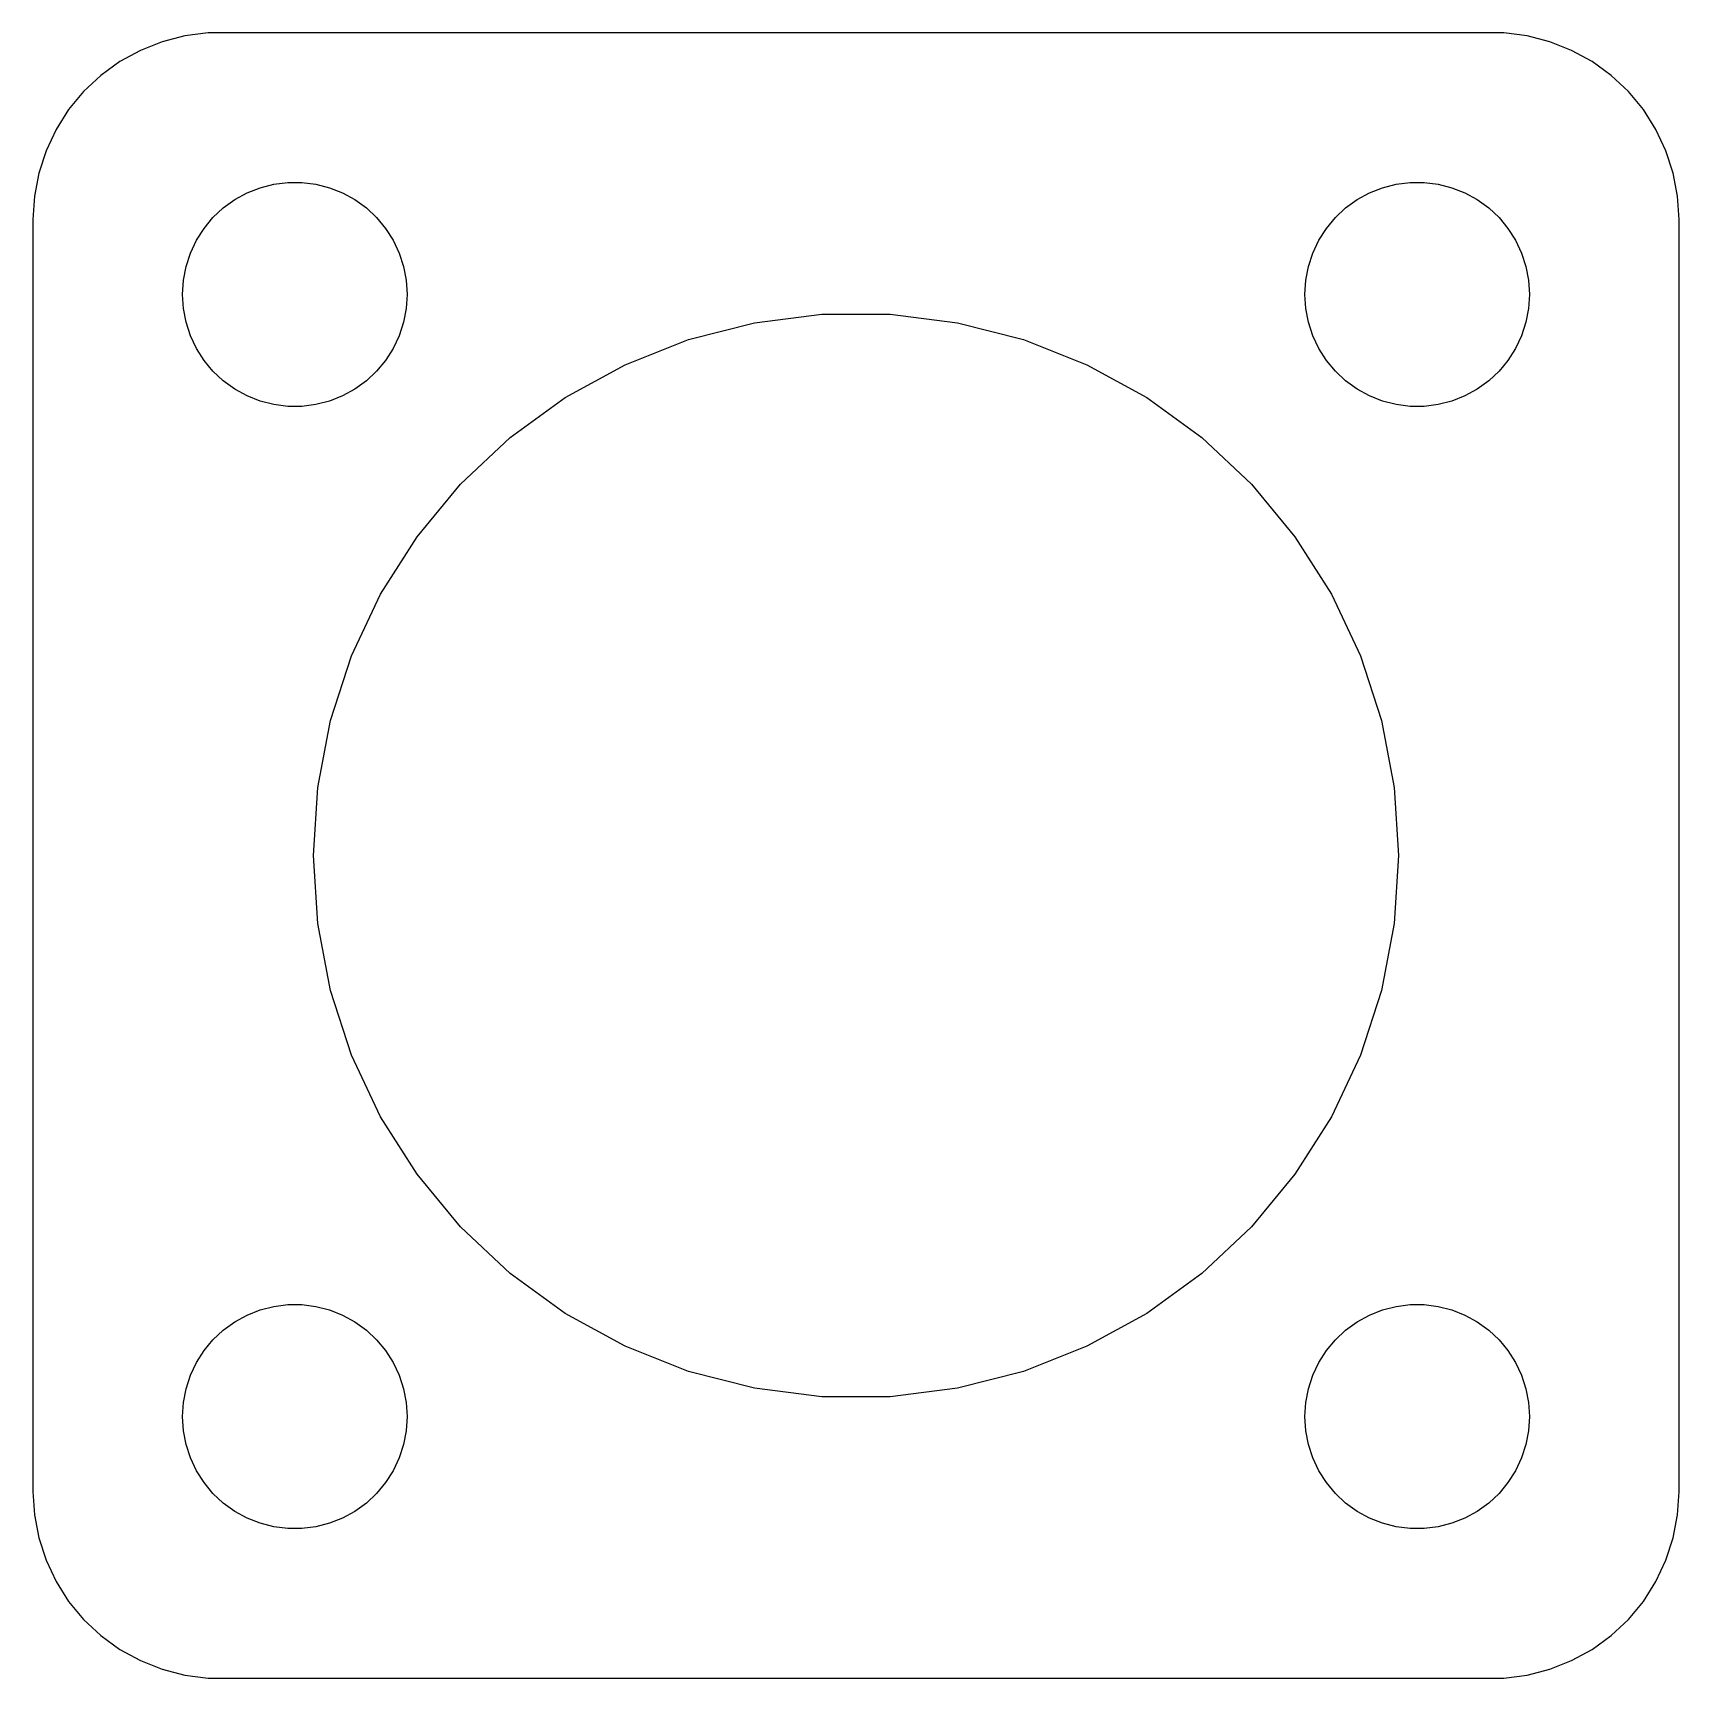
# Model space of a CAD drawing. Header units: metres. Extents: x -22 to 22, y 32 to 76.
import ezdxf

# ---------------------------------------------------------------- set-up
doc = ezdxf.new("R2010")
doc.units = ezdxf.units.M

msp = doc.modelspace()

# ---------------------------------------------------------------- linework, layer by layer
for p, q in [((-18.5451, 75.7553), (-19.1289, 75.5241)), ((-17.9369, 75.9114), (-18.5451, 75.7553)), ((-17.3139, 75.9901), (-17.9369, 75.9114)), ((17.3139, 75.9901), (-17.3139, 75.9901)), ((17.9369, 75.9114), (17.3139, 75.9901)), ((18.5451, 75.7553), (17.9369, 75.9114)), ((19.1289, 75.5241), (18.5451, 75.7553)), ((-19.1289, 75.5241), (-19.6791, 75.2216)), ((19.6791, 75.2216), (19.1289, 75.5241)), ((-20.1871, 74.8526), (-20.6448, 74.4227)), ((-19.6791, 75.2216), (-20.1871, 74.8526)), ((20.1871, 74.8526), (19.6791, 75.2216)), ((20.6448, 74.4227), (20.1871, 74.8526)), ((-20.6448, 74.4227), (-21.0451, 73.9389)), ((21.0451, 73.9389), (20.6448, 74.4227)), ((-21.0451, 73.9389), (-21.3815, 73.4088)), ((21.3815, 73.4088), (21.0451, 73.9389)), ((-21.3815, 73.4088), (-21.6489, 72.8406)), ((21.6489, 72.8406), (21.3815, 73.4088)), ((-21.6489, 72.8406), (-21.8429, 72.2434)), ((21.8429, 72.2434), (21.6489, 72.8406)), ((-21.8429, 72.2434), (-21.9606, 71.6267)), ((21.9606, 71.6267), (21.8429, 72.2434)), ((-16.2773, 71.7145), (-15.927, 71.8532)), ((-15.927, 71.8532), (-15.5621, 71.9469)), ((-15.5621, 71.9469), (-15.1884, 71.9941)), ((-15.1884, 71.9941), (-14.8116, 71.9941)), ((-14.8116, 71.9941), (-14.4379, 71.9469)), ((-14.4379, 71.9469), (-14.0729, 71.8532)), ((-14.0729, 71.8532), (-13.7227, 71.7145)), ((13.7227, 71.7145), (14.0729, 71.8532)), ((14.0729, 71.8532), (14.4379, 71.9469)), ((14.4379, 71.9469), (14.8116, 71.9941)), ((14.8116, 71.9941), (15.1884, 71.9941)), ((15.1884, 71.9941), (15.5621, 71.9469)), ((15.5621, 71.9469), (15.927, 71.8532)), ((15.927, 71.8532), (16.2773, 71.7145)), ((-21.9606, 71.6267), (-22, 71)), ((-17.1869, 71.0536), (-16.9123, 71.3115)), ((-16.9123, 71.3115), (-16.6075, 71.533)), ((-16.6075, 71.533), (-16.2773, 71.7145)), ((-13.7227, 71.7145), (-13.3925, 71.533)), ((-13.3925, 71.533), (-13.0877, 71.3115)), ((-13.0877, 71.3115), (-12.8131, 71.0536)), ((12.8131, 71.0536), (13.0877, 71.3115)), ((13.0877, 71.3115), (13.3925, 71.533)), ((13.3925, 71.533), (13.7227, 71.7145)), ((16.2773, 71.7145), (16.6075, 71.533)), ((16.6075, 71.533), (16.9123, 71.3115)), ((16.9123, 71.3115), (17.1869, 71.0536)), ((22, 71), (21.9606, 71.6267)), ((-22, 71), (-22, 37)), ((-17.427, 70.7634), (-17.1869, 71.0536)), ((-12.8131, 71.0536), (-12.5729, 70.7634)), ((12.5729, 70.7634), (12.8131, 71.0536)), ((17.1869, 71.0536), (17.427, 70.7634)), ((22, 37), (22, 71)), ((-17.7893, 70.1044), (-17.6289, 70.4453)), ((-17.6289, 70.4453), (-17.427, 70.7634)), ((-12.5729, 70.7634), (-12.3711, 70.4453)), ((-12.3711, 70.4453), (-12.2107, 70.1044)), ((12.2107, 70.1044), (12.3711, 70.4453)), ((12.3711, 70.4453), (12.5729, 70.7634)), ((17.427, 70.7634), (17.6289, 70.4453)), ((17.6289, 70.4453), (17.7893, 70.1044)), ((-17.9057, 69.7461), (-17.7893, 70.1044)), ((-12.2107, 70.1044), (-12.0942, 69.7461)), ((12.0942, 69.7461), (12.2107, 70.1044)), ((17.7893, 70.1044), (17.9057, 69.7461)), ((-17.9763, 69.376), (-17.9057, 69.7461)), ((-12.0942, 69.7461), (-12.0237, 69.376)), ((12.0237, 69.376), (12.0942, 69.7461)), ((17.9057, 69.7461), (17.9763, 69.376)), ((-18, 69), (-17.9763, 69.376)), ((-12.0237, 69.376), (-12, 69)), ((12, 69), (12.0237, 69.376)), ((17.9763, 69.376), (18, 69)), ((-17.9763, 68.624), (-18, 69)), ((-12, 69), (-12.0237, 68.624)), ((12.0237, 68.624), (12, 69)), ((18, 69), (17.9763, 68.624)), ((-17.9057, 68.2539), (-17.9763, 68.624)), ((-17.7893, 67.8956), (-17.9057, 68.2539)), ((-12.0942, 68.2539), (-12.2107, 67.8956)), ((-12.0237, 68.624), (-12.0942, 68.2539)), ((-4.48074, 67.7903), (-2.71703, 68.2432)), ((-2.71703, 68.2432), (-0.91046, 68.4714)), ((-0.91046, 68.4714), (0.91046, 68.4714)), ((0.91046, 68.4714), (2.71703, 68.2432)), ((2.71703, 68.2432), (4.48074, 67.7903)), ((12.0942, 68.2539), (12.0237, 68.624)), ((12.2107, 67.8956), (12.0942, 68.2539)), ((17.9057, 68.2539), (17.7893, 67.8956)), ((17.9763, 68.624), (17.9057, 68.2539)), ((-17.6289, 67.5547), (-17.7893, 67.8956)), ((-12.2107, 67.8956), (-12.3711, 67.5547)), ((-6.1738, 67.12), (-4.48074, 67.7903)), ((4.48074, 67.7903), (6.1738, 67.12)), ((12.3711, 67.5547), (12.2107, 67.8956)), ((17.7893, 67.8956), (17.6289, 67.5547)), ((-17.427, 67.2366), (-17.6289, 67.5547)), ((-12.3711, 67.5547), (-12.5729, 67.2366)), ((12.5729, 67.2366), (12.3711, 67.5547)), ((17.6289, 67.5547), (17.427, 67.2366)), ((-17.1869, 66.9464), (-17.427, 67.2366)), ((-16.9123, 66.6884), (-17.1869, 66.9464)), ((-12.8131, 66.9464), (-13.0877, 66.6884)), ((-12.5729, 67.2366), (-12.8131, 66.9464)), ((-7.76949, 66.2428), (-6.1738, 67.12)), ((6.1738, 67.12), (7.76949, 66.2428)), ((12.8131, 66.9464), (12.5729, 67.2366)), ((13.0877, 66.6884), (12.8131, 66.9464)), ((17.1869, 66.9464), (16.9123, 66.6884)), ((17.427, 67.2366), (17.1869, 66.9464)), ((-16.6075, 66.467), (-16.9123, 66.6884)), ((-16.2773, 66.2855), (-16.6075, 66.467)), ((-13.3925, 66.467), (-13.7227, 66.2855)), ((-13.0877, 66.6884), (-13.3925, 66.467)), ((13.3925, 66.467), (13.0877, 66.6884)), ((13.7227, 66.2855), (13.3925, 66.467)), ((16.6075, 66.467), (16.2773, 66.2855)), ((16.9123, 66.6884), (16.6075, 66.467)), ((-15.927, 66.1468), (-16.2773, 66.2855)), ((-15.5621, 66.0531), (-15.927, 66.1468)), ((-15.1884, 66.0059), (-15.5621, 66.0531)), ((-14.8116, 66.0059), (-15.1884, 66.0059)), ((-14.4379, 66.0531), (-14.8116, 66.0059)), ((-14.0729, 66.1468), (-14.4379, 66.0531)), ((-13.7227, 66.2855), (-14.0729, 66.1468)), ((-9.24265, 65.1724), (-7.76949, 66.2428)), ((7.76949, 66.2428), (9.24265, 65.1724)), ((14.0729, 66.1468), (13.7227, 66.2855)), ((14.4379, 66.0531), (14.0729, 66.1468)), ((14.8116, 66.0059), (14.4379, 66.0531)), ((15.1884, 66.0059), (14.8116, 66.0059)), ((15.5621, 66.0531), (15.1884, 66.0059)), ((15.927, 66.1468), (15.5621, 66.0531)), ((16.2773, 66.2855), (15.927, 66.1468)), ((-10.57, 63.9259), (-9.24265, 65.1724)), ((9.24265, 65.1724), (10.57, 63.9259)), ((-11.7307, 62.5229), (-10.57, 63.9259)), ((10.57, 63.9259), (11.7307, 62.5229)), ((-12.7064, 60.9854), (-11.7307, 62.5229)), ((11.7307, 62.5229), (12.7064, 60.9854)), ((-13.4818, 59.3378), (-12.7064, 60.9854)), ((12.7064, 60.9854), (13.4818, 59.3378)), ((-14.0444, 57.606), (-13.4818, 59.3378)), ((13.4818, 59.3378), (14.0444, 57.606)), ((-14.3857, 55.8173), (-14.0444, 57.606)), ((14.0444, 57.606), (14.3857, 55.8173)), ((-14.5, 54), (-14.3857, 55.8173)), ((14.3857, 55.8173), (14.5, 54)), ((-14.3857, 52.1827), (-14.5, 54)), ((14.5, 54), (14.3857, 52.1827)), ((-14.0444, 50.394), (-14.3857, 52.1827)), ((14.3857, 52.1827), (14.0444, 50.394)), ((-13.4818, 48.6622), (-14.0444, 50.394)), ((14.0444, 50.394), (13.4818, 48.6622)), ((-12.7064, 47.0146), (-13.4818, 48.6622)), ((13.4818, 48.6622), (12.7064, 47.0146)), ((-11.7307, 45.4771), (-12.7064, 47.0146)), ((12.7064, 47.0146), (11.7307, 45.4771)), ((-10.57, 44.0741), (-11.7307, 45.4771)), ((11.7307, 45.4771), (10.57, 44.0741)), ((-9.24265, 42.8276), (-10.57, 44.0741)), ((10.57, 44.0741), (9.24265, 42.8276)), ((-7.76949, 41.7572), (-9.24265, 42.8276)), ((9.24265, 42.8276), (7.76949, 41.7572)), ((-16.2773, 41.7145), (-15.927, 41.8532)), ((-15.927, 41.8532), (-15.5621, 41.9469)), ((-15.5621, 41.9469), (-15.1884, 41.9941)), ((-15.1884, 41.9941), (-14.8116, 41.9941)), ((-14.8116, 41.9941), (-14.4379, 41.9469)), ((-14.4379, 41.9469), (-14.0729, 41.8532)), ((-14.0729, 41.8532), (-13.7227, 41.7145)), ((13.7227, 41.7145), (14.0729, 41.8532)), ((14.0729, 41.8532), (14.4379, 41.9469)), ((14.4379, 41.9469), (14.8116, 41.9941)), ((14.8116, 41.9941), (15.1884, 41.9941)), ((15.1884, 41.9941), (15.5621, 41.9469)), ((15.5621, 41.9469), (15.927, 41.8532)), ((15.927, 41.8532), (16.2773, 41.7145)), ((-16.9123, 41.3116), (-16.6075, 41.533)), ((-16.6075, 41.533), (-16.2773, 41.7145)), ((-13.7227, 41.7145), (-13.3925, 41.533)), ((-13.3925, 41.533), (-13.0877, 41.3116)), ((-6.1738, 40.88), (-7.76949, 41.7572)), ((7.76949, 41.7572), (6.1738, 40.88)), ((13.0877, 41.3116), (13.3925, 41.533)), ((13.3925, 41.533), (13.7227, 41.7145)), ((16.2773, 41.7145), (16.6075, 41.533)), ((16.6075, 41.533), (16.9123, 41.3116)), ((-17.427, 40.7634), (-17.1869, 41.0536)), ((-17.1869, 41.0536), (-16.9123, 41.3116)), ((-13.0877, 41.3116), (-12.8131, 41.0536)), ((-12.8131, 41.0536), (-12.5729, 40.7634)), ((12.5729, 40.7634), (12.8131, 41.0536)), ((12.8131, 41.0536), (13.0877, 41.3116)), ((16.9123, 41.3116), (17.1869, 41.0536)), ((17.1869, 41.0536), (17.427, 40.7634)), ((-17.6289, 40.4453), (-17.427, 40.7634)), ((-12.5729, 40.7634), (-12.3711, 40.4453)), ((-4.48074, 40.2097), (-6.1738, 40.88)), ((6.1738, 40.88), (4.48074, 40.2097)), ((12.3711, 40.4453), (12.5729, 40.7634)), ((17.427, 40.7634), (17.6289, 40.4453)), ((-17.9057, 39.7461), (-17.7893, 40.1044)), ((-17.7893, 40.1044), (-17.6289, 40.4453)), ((-12.3711, 40.4453), (-12.2107, 40.1044)), ((-12.2107, 40.1044), (-12.0942, 39.7461)), ((-2.71703, 39.7568), (-4.48074, 40.2097)), ((4.48074, 40.2097), (2.71703, 39.7568)), ((12.0942, 39.7461), (12.2107, 40.1044)), ((12.2107, 40.1044), (12.3711, 40.4453)), ((17.6289, 40.4453), (17.7893, 40.1044)), ((17.7893, 40.1044), (17.9057, 39.7461)), ((-17.9763, 39.376), (-17.9057, 39.7461)), ((-12.0942, 39.7461), (-12.0237, 39.376)), ((-0.91046, 39.5286), (-2.71703, 39.7568)), ((2.71703, 39.7568), (0.91046, 39.5286)), ((12.0237, 39.376), (12.0942, 39.7461)), ((17.9057, 39.7461), (17.9763, 39.376)), ((-18, 39), (-17.9763, 39.376)), ((-12.0237, 39.376), (-12, 39)), ((0.91046, 39.5286), (-0.91046, 39.5286)), ((12, 39), (12.0237, 39.376)), ((17.9763, 39.376), (18, 39)), ((-17.9763, 38.624), (-18, 39)), ((-12, 39), (-12.0237, 38.624)), ((12.0237, 38.624), (12, 39)), ((18, 39), (17.9763, 38.624)), ((-17.9057, 38.2539), (-17.9763, 38.624)), ((-12.0237, 38.624), (-12.0942, 38.2539)), ((12.0942, 38.2539), (12.0237, 38.624)), ((17.9763, 38.624), (17.9057, 38.2539)), ((-17.7893, 37.8956), (-17.9057, 38.2539)), ((-17.6289, 37.5547), (-17.7893, 37.8956)), ((-12.2107, 37.8956), (-12.3711, 37.5547)), ((-12.0942, 38.2539), (-12.2107, 37.8956)), ((12.2107, 37.8956), (12.0942, 38.2539)), ((12.3711, 37.5547), (12.2107, 37.8956)), ((17.7893, 37.8956), (17.6289, 37.5547)), ((17.9057, 38.2539), (17.7893, 37.8956)), ((-17.427, 37.2366), (-17.6289, 37.5547)), ((-12.3711, 37.5547), (-12.5729, 37.2366)), ((12.5729, 37.2366), (12.3711, 37.5547)), ((17.6289, 37.5547), (17.427, 37.2366)), ((-22, 37), (-21.9606, 36.3733)), ((-17.1869, 36.9464), (-17.427, 37.2366)), ((-12.5729, 37.2366), (-12.8131, 36.9464)), ((12.8131, 36.9464), (12.5729, 37.2366)), ((17.427, 37.2366), (17.1869, 36.9464)), ((21.9606, 36.3733), (22, 37)), ((-16.9123, 36.6885), (-17.1869, 36.9464)), ((-16.6075, 36.467), (-16.9123, 36.6885)), ((-13.0877, 36.6885), (-13.3925, 36.467)), ((-12.8131, 36.9464), (-13.0877, 36.6885)), ((13.0877, 36.6885), (12.8131, 36.9464)), ((13.3925, 36.467), (13.0877, 36.6885)), ((16.9123, 36.6885), (16.6075, 36.467)), ((17.1869, 36.9464), (16.9123, 36.6885)), ((-21.9606, 36.3733), (-21.8429, 35.7566)), ((-16.2773, 36.2855), (-16.6075, 36.467)), ((-15.927, 36.1468), (-16.2773, 36.2855)), ((-15.5621, 36.0531), (-15.927, 36.1468)), ((-14.0729, 36.1468), (-14.4379, 36.0531)), ((-13.7227, 36.2855), (-14.0729, 36.1468)), ((-13.3925, 36.467), (-13.7227, 36.2855)), ((13.7227, 36.2855), (13.3925, 36.467)), ((14.0729, 36.1468), (13.7227, 36.2855)), ((14.4379, 36.0531), (14.0729, 36.1468)), ((15.927, 36.1468), (15.5621, 36.0531)), ((16.2773, 36.2855), (15.927, 36.1468)), ((16.6075, 36.467), (16.2773, 36.2855)), ((21.8429, 35.7566), (21.9606, 36.3733)), ((-21.8429, 35.7566), (-21.6489, 35.1594)), ((-15.1884, 36.0059), (-15.5621, 36.0531)), ((-14.8116, 36.0059), (-15.1884, 36.0059)), ((-14.4379, 36.0531), (-14.8116, 36.0059)), ((14.8116, 36.0059), (14.4379, 36.0531)), ((15.1884, 36.0059), (14.8116, 36.0059)), ((15.5621, 36.0531), (15.1884, 36.0059)), ((21.6489, 35.1594), (21.8429, 35.7566)), ((-21.6489, 35.1594), (-21.3815, 34.5912)), ((21.3815, 34.5912), (21.6489, 35.1594)), ((-21.3815, 34.5912), (-21.0451, 34.0611)), ((21.0451, 34.0611), (21.3815, 34.5912)), ((-21.0451, 34.0611), (-20.6448, 33.5773)), ((20.6448, 33.5773), (21.0451, 34.0611)), ((-20.6448, 33.5773), (-20.1871, 33.1474)), ((20.1871, 33.1474), (20.6448, 33.5773)), ((-20.1871, 33.1474), (-19.6791, 32.7784)), ((19.6791, 32.7784), (20.1871, 33.1474)), ((-19.6791, 32.7784), (-19.1289, 32.4759)), ((19.1289, 32.4759), (19.6791, 32.7784)), ((-19.1289, 32.4759), (-18.5451, 32.2447)), ((-18.5451, 32.2447), (-17.9369, 32.0886)), ((17.9369, 32.0886), (18.5451, 32.2447)), ((18.5451, 32.2447), (19.1289, 32.4759)), ((-17.9369, 32.0886), (-17.3139, 32.0099)), ((-17.3139, 32.0099), (17.3139, 32.0099)), ((17.3139, 32.0099), (17.9369, 32.0886))]:
    msp.add_line(p, q)

doc.saveas('drawing.dxf')
